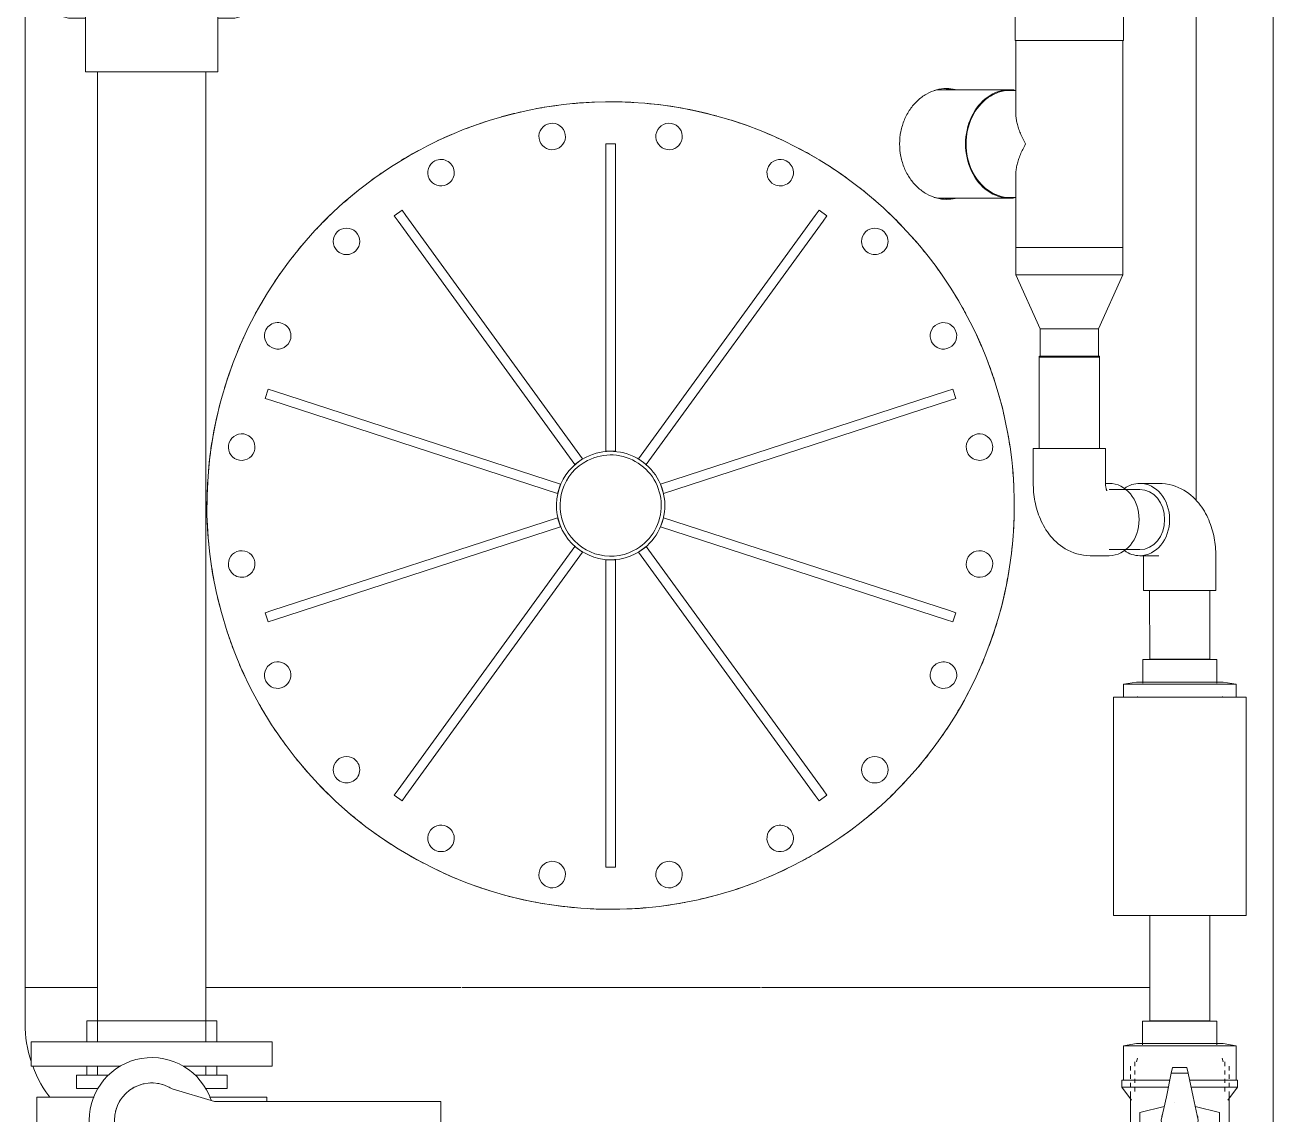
# Model space of a CAD drawing. Header units: millimetres. Extents: x -4001 to 3774, y -595 to 3523.
# Drawn here: x -2369 to -1333, y 505 to 1409 of the extents above; entities that cross this region are included whole.
import ezdxf

# ---------------------------------------------------------------- set-up
doc = ezdxf.new("R2010")
doc.units = ezdxf.units.MM
for name, color, linetype, lineweight in [('A_--------_E-', 8, 'Continuous', 9), ('M-_EQPT----_E', 7, 'Continuous', 9), ('M-_WATR----_E', 5, 'Continuous', 9)]:
    doc.layers.add(name, color=color, linetype=linetype, lineweight=lineweight)

# ---------------------------------------------------------------- blocks, each defined once
blk = doc.blocks.new('PNS-0100 MAIN FRAME - ASY PNS-0100 MAIN FRAME_iam-651195-Разрез 3')
at = {"layer": 'A_--------_E-'}
blk.add_line((-1333.2, 2755), (-1333.2, 325.1), dxfattribs=at)
blk = doc.blocks.new('PNS-0100 MAIN FRAME - Standard-550811-Разрез 3')
blk.add_blockref('PNS-0100 MAIN FRAME - ASY PNS-0100 MAIN FRAME_iam-651195-Разрез 3', (0, 0))
blk = doc.blocks.new('PNS-Filter column D1000 _Left side_ - ASY PNS-Filter column D1000_iam-V2-Разрез 3')
at = {"layer": 'A_--------_E-'}
for p, q in [((-2368.9, 610.1), (-2368.9, 2510.1)), ((-1396.9, 2510.1), (-1396.9, 1014.2)), ((-1396.9, 1014.2), (-1396.9, 2510.1)), ((-1547.2, 1396.1), (-1547.2, 1476.1)), ((-1457.2, 1476.1), (-1457.2, 1396.1)), ((-1528, 1396.1), (-1547.2, 1396.1)), ((-1546.7, 1335.6), (-1546.7, 1396.1)), ((-1457.2, 1396.1), (-1528, 1396.1)), ((-1457.8, 1396.1), (-1457.8, 1224.1)), ((-1608.9, 1355.1), (-1551.5, 1355.1)), ((-1551.5, 1354.6), (-1546.6, 1354.6)), ((-1886.9, 1310.1), (-1878.9, 1310.1)), ((-1886.9, 1310.1), (-1886.9, 1304.6)), ((-1878.9, 1304.6), (-1878.9, 1310.1)), ((-1886.9, 1055.1), (-1886.9, 1304.6)), ((-1878.9, 1304.6), (-1878.9, 1055.1)), ((-1546.7, 1224.1), (-1546.7, 1284.6)), ((-1551.5, 1265.1), (-1608.9, 1265.1)), ((-1546.6, 1265.7), (-1551.5, 1265.7)), ((-2062.5, 1250.5), (-2056, 1255.2)), ((-2052.8, 1250.7), (-2056, 1255.2)), ((-1709.8, 1255.2), (-1713.1, 1250.7)), ((-1709.8, 1255.2), (-1703.4, 1250.5)), ((-2062.5, 1250.5), (-2059.3, 1246)), ((-1912.6, 1044.2), (-2059.3, 1246)), ((-2052.8, 1250.7), (-1906.2, 1048.9)), ((-1859.7, 1048.9), (-1713.1, 1250.7)), ((-1706.6, 1246), (-1853.3, 1044.2)), ((-1706.6, 1246), (-1703.4, 1250.5)), ((-1546.7, 1201.6), (-1546.7, 1224.1)), ((-1546.7, 1224.1), (-1538.6, 1224.1)), ((-1546.7, 1224.1), (-1476.7, 1224.1)), ((-1538.6, 1224.1), (-1457.8, 1224.1)), ((-1476.7, 1224.1), (-1457.8, 1224.1)), ((-1457.8, 1224.1), (-1457.8, 1201.6)), ((-1526.4, 1156.6), (-1546.7, 1201.6)), ((-1546.7, 1201.6), (-1476.7, 1201.6)), ((-1457.8, 1201.6), (-1478.1, 1156.6)), ((-1476.7, 1201.6), (-1457.8, 1201.6)), ((-1526.4, 1134.1), (-1526.4, 1156.6)), ((-1526.4, 1156.6), (-1488.4, 1156.6)), ((-1488.4, 1156.6), (-1478.1, 1156.6)), ((-1478.1, 1156.6), (-1478.1, 1134.1)), ((-2169.5, 1099), (-2167, 1106.6)), ((-2169.5, 1099), (-2164.2, 1097.3)), ((-2161.8, 1104.9), (-2167, 1106.6)), ((-2161.8, 1104.9), (-1924.5, 1027.8)), ((-1841.4, 1027.8), (-1604.1, 1104.9)), ((-1598.9, 1106.6), (-1604.1, 1104.9)), ((-1601.6, 1097.3), (-1596.4, 1099)), ((-1598.9, 1106.6), (-1596.4, 1099)), ((-1927, 1020.2), (-2164.2, 1097.3)), ((-1601.6, 1097.3), (-1838.9, 1020.2)), ((-1906.2, 1048.9), (-1912.6, 1044.2)), ((-1878.9, 1055.1), (-1886.9, 1055.1)), ((-1853.3, 1044.2), (-1859.7, 1048.9)), ((-1924.5, 1027.8), (-1927, 1020.2)), ((-1838.9, 1020.2), (-1841.4, 1027.8)), ((-2164.2, 922.9), (-1927, 1000)), ((-1927, 1000), (-1924.5, 992.4)), ((-1841.4, 992.4), (-1838.9, 1000)), ((-1838.9, 1000), (-1601.6, 922.9)), ((-1924.5, 992.4), (-2161.8, 915.3)), ((-1604.1, 915.3), (-1841.4, 992.4)), ((-2059.3, 774.2), (-1912.6, 976.1)), ((-1912.6, 976.1), (-1906.2, 971.4)), ((-1859.7, 971.4), (-1853.3, 976.1)), ((-1853.3, 976.1), (-1706.6, 774.2)), ((-1906.2, 971.4), (-2052.8, 769.5)), ((-1886.9, 715.7), (-1886.9, 965.1)), ((-1886.9, 965.1), (-1878.9, 965.1)), ((-1878.9, 965.1), (-1878.9, 715.7)), ((-1713.1, 769.5), (-1859.7, 971.4)), ((-2164.2, 922.9), (-2169.5, 921.2)), ((-1596.4, 921.2), (-1601.6, 922.9)), ((-2167, 913.6), (-2169.5, 921.2)), ((-2167, 913.6), (-2161.8, 915.3)), ((-1604.1, 915.3), (-1598.9, 913.6)), ((-1596.4, 921.2), (-1598.9, 913.6)), ((-2059.3, 774.2), (-2062.5, 769.8)), ((-2056, 765.1), (-2062.5, 769.8)), ((-2056, 765.1), (-2052.8, 769.5)), ((-1713.1, 769.5), (-1709.8, 765.1)), ((-1703.4, 769.8), (-1709.8, 765.1)), ((-1703.4, 769.8), (-1706.6, 774.2)), ((-1886.9, 715.7), (-1886.9, 710.1)), ((-1878.9, 710.1), (-1878.9, 715.7)), ((-1878.9, 710.1), (-1886.9, 710.1)), ((-2368.9, 580.1), (-2368.9, 610.1)), ((-2367.4, 610.1), (-2368.9, 610.1)), ((-2367.3, 610.1), (-2366.4, 610.1)), ((-2362.8, 610.1), (-2366.4, 610.1)), ((-2362.6, 610.1), (-2360.1, 610.1)), ((-2355, 610.1), (-2360.1, 610.1)), ((-2355, 610.1), (-2350.9, 610.1)), ((-2344.3, 610.1), (-2350.9, 610.1)), ((-2344.3, 610.1), (-2338.8, 610.1)), ((-2330.8, 610.1), (-2338.8, 610.1)), ((-2330.8, 610.1), (-2323.7, 610.1)), ((-2314.3, 610.1), (-2323.7, 610.1)), ((-2314.3, 610.1), (-2308.9, 610.1)), ((-2218.7, 610.1), (-2209.3, 610.1)), ((-2193.9, 610.1), (-2209.3, 610.1)), ((-2194, 610.1), (-2179.6, 610.1)), ((-2163.3, 610.1), (-2179.6, 610.1)), ((-2163.3, 610.1), (-2148, 610.1)), ((-2130.8, 610.1), (-2148, 610.1)), ((-2130.8, 610.1), (-2114.8, 610.1)), ((-2096.8, 610.1), (-2114.8, 610.1)), ((-2096.8, 610.1), (-2080.1, 610.1)), ((-2061.5, 610.1), (-2080.1, 610.1)), ((-2061.5, 610.1), (-2045, 610.1)), ((-2025, 610.1), (-2045, 610.1)), ((-2025, 610.1), (-2007.1, 610.1)), ((-1987.6, 610.1), (-2006.5, 610.1)), ((-1987.6, 610.1), (-1969.4, 610.1)), ((-1949.5, 610.1), (-1970.3, 610.1)), ((-1949.5, 610.1), (-1931.1, 610.1)), ((-1911.1, 610.1), (-1931.6, 610.1)), ((-1911.1, 610.1), (-1892.5, 610.1)), ((-1882.1, 610.1), (-1892.5, 610.1)), ((-1872.4, 610.1), (-1882.1, 610.1)), ((-1872.4, 610.1), (-1853.8, 610.1)), ((-1833.8, 610.1), (-1853.8, 610.1)), ((-1833.8, 610.1), (-1815.3, 610.1)), ((-1795.1, 610.1), (-1815.3, 610.1)), ((-1795.5, 610.1), (-1777.3, 610.1)), ((-1758.5, 610.1), (-1777.3, 610.1)), ((-1757.8, 610.1), (-1739.9, 610.1)), ((-1719.6, 610.1), (-1739.9, 610.1)), ((-1720.8, 610.1), (-1703.4, 610.1)), ((-1684.9, 610.1), (-1703.4, 610.1)), ((-1684.9, 610.1), (-1668.1, 610.1)), ((-1649.4, 610.1), (-1668.1, 610.1)), ((-1650.2, 610.1), (-1634.1, 610.1)), ((-1617, 610.1), (-1634.1, 610.1)), ((-1617, 610.1), (-1601.7, 610.1)), ((-1585.5, 610.1), (-1601.7, 610.1)), ((-1585.5, 610.1), (-1571.1, 610.1)), ((-1555.8, 610.1), (-1571.1, 610.1)), ((-1555.9, 610.1), (-1542.5, 610.1)), ((-1528.3, 610.1), (-1542.5, 610.1)), ((-1528.3, 610.1), (-1516, 610.1)), ((-1502.9, 610.1), (-1516, 610.1)), ((-1502.9, 610.1), (-1491.8, 610.1)), ((-1480, 610.1), (-1491.8, 610.1)), ((-1480, 610.1), (-1470.1, 610.1)), ((-1459.6, 610.1), (-1470.1, 610.1)), ((-1459.6, 610.1), (-1451.1, 610.1)), ((-1441.9, 610.1), (-1451.1, 610.1)), ((-1441.9, 610.1), (-1435.5, 610.1))]:
    blk.add_line(p, q, dxfattribs=at)
at = {"layer": 'A_--------_E-', "flags": 128}
for points in [[(-2368.9, 580.1), (-2368.9, 576.1), (-2368.6, 572.1), (-2368.2, 568.2), (-2367.7, 564.2), (-2366.9, 560.3), (-2366.1, 556.4), (-2365, 552.5), (-2363.9, 548.7), (-2363.7, 548.2)], [(-2362.5, 544.9), (-2361, 541.2), (-2359.4, 537.5), (-2357.6, 533.9), (-2355.7, 530.4), (-2353.7, 527), (-2351.5, 523.7), (-2349.1, 520.4), (-2348.3, 519.3)]]:
    blk.add_lwpolyline(points, dxfattribs=at)
at = {"layer": 'A_--------_E-'}
for centre, radius, start, end in [((-1882.9, 1010.1), 335, 297, 117), ((-1882.9, 1010.1), 335, 102.8327, 105.7343), ((-1882.9, 1010.1), 335, 97.5951, 100.5797), ((-1882.9, 1010.1), 335, 92.2786, 95.4262), ((-1882.9, 1010.1), 335, 90, 90.2734), ((-1882.9, 1010.1), 335, 86.7012, 90), ((-1882.9, 1010.1), 335, 74.8179, 85.1213), ((-1882.9, 1010.1), 335, 108.0362, 110.89), ((-1931.4, 1316.3), 11, 99, 279), ((-1931.4, 1316.3), 11, 279, 99), ((-1834.4, 1316.3), 11, 81, 261), ((-1834.4, 1316.3), 11, 261, 81), ((-1882.9, 1010.1), 335, 69.6655, 73.0071), ((-1882.9, 1010.1), 335, 113.2217, 116.0474), ((-1882.9, 1010.1), 335, 64.5125, 67.5798), ((-1882.9, 1010.1), 335, 117, 297), ((-1882.9, 1010.1), 335, 59.3586, 62.304), ((-1882.9, 1010.1), 335, 118.3967, 121.2068), ((-2023.7, 1286.3), 11, 117, 297), ((-2023.7, 1286.3), 11, 297, 117), ((-1742.2, 1286.3), 11, 63, 243), ((-1742.2, 1286.3), 11, 243, 63), ((-1882.9, 1010.1), 335, 123.5649, 126.3691), ((-1882.9, 1010.1), 335, 54.2036, 57.083), ((-1882.9, 1010.1), 335, 128.7286, 131.5354), ((-1882.9, 1010.1), 335, 49.0472, 51.888), ((-1882.9, 1010.1), 335, 43.8891, 46.7073), ((-1882.9, 1010.1), 335, 133.8891, 136.7073), ((-2102.1, 1229.3), 11, 135, 315), ((-2102.1, 1229.3), 11, 315, 135), ((-1663.7, 1229.3), 11, 45, 225), ((-1663.7, 1229.3), 11, 225, 45), ((-1882.9, 1010.1), 335, 139.0472, 141.888), ((-1882.9, 1010.1), 335, 38.7286, 41.5354), ((-1882.9, 1010.1), 335, 144.2036, 147.083), ((-1882.9, 1010.1), 335, 33.5649, 36.3691), ((-1882.9, 1010.1), 335, 149.3586, 152.304), ((-1882.9, 1010.1), 335, 28.3967, 31.2068), ((-2159.2, 1150.9), 11, 333, 153), ((-1606.7, 1150.9), 11, 27, 207), ((-1882.9, 1010.1), 335, 154.5125, 157.5798), ((-2159.2, 1150.9), 11, 153, 333), ((-1606.7, 1150.9), 11, 207, 27), ((-1882.9, 1010.1), 335, 23.2217, 26.0474), ((-1882.9, 1010.1), 335, 18.0362, 20.89), ((-1882.9, 1010.1), 335, 159.6655, 163.0071), ((-1882.9, 1010.1), 335, 12.8327, 15.7343), ((-1882.9, 1010.1), 335, 164.8179, 175.1213), ((-2189.1, 1058.6), 11, 351, 171), ((-1576.8, 1058.6), 11, 9, 189), ((-1882.9, 1010.1), 335, 7.5951, 10.5797), ((-2189.1, 1058.6), 11, 171, 351), ((-1576.8, 1058.6), 11, 189, 9), ((-1882.9, 1010.1), 45, 117, 297), ((-1882.9, 1010.1), 42, 117, 297), ((-1882.9, 1010.1), 45, 297, 117), ((-1882.9, 1010.1), 42, 297, 117), ((-1882.9, 1010.1), 335, 2.2786, 5.4262), ((-1882.9, 1010.1), 335, 176.7012, 180), ((-1882.9, 1010.1), 335, 180, 180.2734), ((-1882.9, 1010.1), 335, 356.7012, 0), ((-1882.9, 1010.1), 335, 360, 0.2734), ((-1882.9, 1010.1), 335, 182.2786, 185.4262), ((-1882.9, 1010.1), 335, 344.8179, 355.1213), ((-1882.9, 1010.1), 335, 187.5951, 190.5797), ((-2189.1, 961.6), 11, 9, 189), ((-2189.1, 961.6), 11, 189, 9), ((-1576.8, 961.6), 11, 171, 351), ((-1576.8, 961.6), 11, 351, 171), ((-1882.9, 1010.1), 335, 192.8327, 195.7343), ((-1882.9, 1010.1), 335, 339.6655, 343.0071), ((-1882.9, 1010.1), 335, 198.0362, 200.89), ((-1882.9, 1010.1), 335, 334.5125, 337.5798), ((-1882.9, 1010.1), 335, 203.2217, 206.0474), ((-2159.2, 869.4), 11, 27, 207), ((-2159.2, 869.4), 11, 207, 27), ((-1606.7, 869.4), 11, 153, 333), ((-1606.7, 869.4), 11, 333, 153), ((-1882.9, 1010.1), 335, 208.3967, 211.2068), ((-1882.9, 1010.1), 335, 329.3586, 332.304), ((-1882.9, 1010.1), 335, 213.5649, 216.3691), ((-1882.9, 1010.1), 335, 324.2036, 327.083), ((-1882.9, 1010.1), 335, 218.7286, 221.5354), ((-2102.1, 790.9), 11, 45, 225), ((-2102.1, 790.9), 11, 225, 45), ((-1663.7, 790.9), 11, 135, 315), ((-1663.7, 790.9), 11, 315, 135), ((-1882.9, 1010.1), 335, 319.0472, 321.888), ((-1882.9, 1010.1), 335, 223.8891, 226.7073), ((-1882.9, 1010.1), 335, 313.8891, 316.7073), ((-1882.9, 1010.1), 335, 229.0472, 231.888), ((-1882.9, 1010.1), 335, 308.7286, 311.5354), ((-1882.9, 1010.1), 335, 234.2036, 237.083), ((-2023.7, 733.9), 11, 63, 243), ((-2023.7, 733.9), 11, 243, 63), ((-1742.2, 733.9), 11, 117, 297), ((-1742.2, 733.9), 11, 297, 117), ((-1882.9, 1010.1), 335, 303.5649, 306.3691), ((-1882.9, 1010.1), 335, 239.3586, 242.304), ((-1931.4, 703.9), 11, 81, 261), ((-1931.4, 703.9), 11, 261, 81), ((-1834.4, 703.9), 11, 99, 279), ((-1834.4, 703.9), 11, 279, 99), ((-1882.9, 1010.1), 335, 298.3967, 301.2068), ((-1882.9, 1010.1), 335, 244.5125, 247.5798), ((-1882.9, 1010.1), 335, 293.2217, 296.0474), ((-1882.9, 1010.1), 335, 249.6655, 253.0071), ((-1882.9, 1010.1), 335, 288.0362, 290.89), ((-1882.9, 1010.1), 335, 254.8179, 265.1213), ((-1882.9, 1010.1), 335, 282.8327, 285.7343), ((-1882.9, 1010.1), 335, 266.7012, 270), ((-1882.9, 1010.1), 335, 270, 270.2734), ((-1882.9, 1010.1), 335, 272.2786, 275.4262), ((-1882.9, 1010.1), 335, 277.5951, 280.5797)]:
    blk.add_arc(centre, radius, start, end, dxfattribs=at)
for centre, major_axis, start_param, end_param in [((-1608.9, 1310.1), (0, 45), 0, 0.149125), ((-1551.5, 1310.1), (0, 45), 0, 3.141593), ((-1551.5, 1310.1), (0, 44.4), 0, 3.141593), ((-1551.5, 1310.1), (0, 45), 6.189279, 6.283185), ((-1608.9, 1310.1), (0, 45), 2.992468, 3.141593), ((-1551.5, 1310.1), (0, 45), 3.141593, 3.235499)]:
    blk.add_ellipse(centre, major_axis=major_axis, ratio=0.819152, start_param=start_param, end_param=end_param, dxfattribs=at)
for points in [[(-1612.5, 1355), (-1615.3, 1354.2), (-1620.9, 1351.9), (-1628.5, 1346.3), (-1634.7, 1339), (-1639.4, 1330.3), (-1642.4, 1320.5), (-1643.1, 1313.6), (-1643.1, 1310.1)], [(-1604.2, 1356.1), (-1607, 1356.1), (-1609.7, 1355.8), (-1612.5, 1355)], [(-1605.9, 1356.1), (-1604, 1356), (-1602.2, 1355.7), (-1600.3, 1355.2)], [(-1596.9, 1355.2), (-1599.3, 1355.8), (-1601.7, 1356.1), (-1604.2, 1356.1)], [(-1643.1, 1310.1), (-1643.1, 1306.7), (-1642.4, 1299.7), (-1639.4, 1289.9), (-1634.7, 1281.2), (-1628.5, 1274), (-1620.9, 1268.3), (-1615.3, 1266), (-1612.5, 1265.3)], [(-1600.3, 1265), (-1602.2, 1264.6), (-1604, 1264.3), (-1605.9, 1264.2)]]:
    blk.add_open_spline(points, degree=3, dxfattribs=at)
for points, knots in [([(-1538.6, 1310.1), (-1540.3, 1313.2), (-1542.4, 1317.6), (-1544.5, 1323.2), (-1545.7, 1327.1), (-1546.4, 1331.1), (-1546.6, 1333.9), (-1546.7, 1335.3), (-1546.7, 1335.6)], [0, 0, 0, 0, 0.125, 0.1875, 0.25, 0.3125, 0.375, 0.3888889, 0.3888889, 0.3888889, 0.3888889]), ([(-1546.7, 1284.6), (-1546.7, 1284.9), (-1546.6, 1286.4), (-1546.4, 1289.2), (-1545.7, 1293.1), (-1544.5, 1297.1), (-1542.4, 1302.7), (-1540.3, 1307.1), (-1538.6, 1310.1)], [0.6111111, 0.6111111, 0.6111111, 0.6111111, 0.625, 0.6875, 0.75, 0.8125, 0.875, 1, 1, 1, 1]), ([(-1612.5, 1265.3), (-1609.7, 1264.5), (-1604.5, 1263.8), (-1599.3, 1264.4), (-1596.9, 1265)], [-0.5714286, -0.5714286, -0.5714286, -0.5714286, -0.5, -0.4366362, -0.4366362, -0.4366362, -0.4366362])]:
    blk.add_open_spline(points, degree=3, knots=knots, dxfattribs=at)
blk = doc.blocks.new('PNS-Filter column D1000 _Left side_ - Standard-V3-Разрез 3')
at = {"layer": 'M-_EQPT----_E'}
for p, q in [((-1527.2, 1134.1), (-1527.2, 1133.1)), ((-1487.9, 1134.1), (-1527.1, 1134.1)), ((-1527.1, 1133.1), (-1526.8, 1133.1)), ((-1526, 1133.1), (-1524.9, 1133.1)), ((-1523.3, 1133.1), (-1521.4, 1133.1)), ((-1519.1, 1133.1), (-1516.5, 1133.1)), ((-1513.8, 1133.1), (-1510.7, 1133.1)), ((-1507.6, 1133.1), (-1504.4, 1133.1)), ((-1501.1, 1133.1), (-1498.1, 1133.1)), ((-1494.7, 1133.1), (-1491.6, 1133.1)), ((-1488.8, 1133.1), (-1487.9, 1133.1)), ((-1477.2, 1134.1), (-1487.9, 1134.1)), ((-1487.9, 1133.1), (-1486.1, 1133.1)), ((-1483.8, 1133.1), (-1481.7, 1133.1)), ((-1480, 1133.1), (-1478.7, 1133.1)), ((-1477.9, 1133.1), (-1477.2, 1133.1)), ((-1477.2, 1133.1), (-1477.2, 1134.1))]:
    blk.add_line(p, q, dxfattribs=at)
blk.add_blockref('PNS-Filter column D1000 _Left side_ - ASY PNS-Filter column D1000_iam-V2-Разрез 3', (0, 0))
blk = doc.blocks.new('COMER_industrial series - BVI10-EL090-345467-Разрез 3')
at = {"layer": 'M-_WATR----_E', "color": 33, "lineweight": 20}
for p, q in [((-3367.8, 1625), (-3367.8, 1585.6)), ((-3367.8, 1625), (-3262.2, 1625)), ((-3262.2, 1585.6), (-3262.2, 1625)), ((-3384, 1585.6), (-3398.5, 1581.7)), ((-3246, 1585.6), (-3384, 1585.6)), ((-3231.5, 1581.7), (-3246, 1585.6)), ((-3398.5, 1581.7), (-3398.5, 1539.5)), ((-3231.5, 1581.7), (-3398.5, 1581.7)), ((-3231.5, 1539.5), (-3231.5, 1581.7)), ((-3390.2, 1559.8), (-3390.2, 1554.2)), ((-3239.7, 1554.2), (-3239.7, 1559.8)), ((-3390.2, 1548.5), (-3390.2, 1542.8)), ((-3369.9, 1551), (-3369.9, 1370)), ((-3260, 1551), (-3369.9, 1551)), ((-3260, 1370), (-3260, 1551)), ((-3239.7, 1542.8), (-3239.7, 1548.5)), ((-3400, 1539.5), (-3400, 1531.5)), ((-3370, 1539.5), (-3400, 1539.5)), ((-3390.2, 1537.1), (-3390.2, 1531.5)), ((-3230, 1539.5), (-3259.9, 1539.5)), ((-3239.7, 1531.5), (-3239.7, 1537.1)), ((-3230, 1531.5), (-3230, 1539.5)), ((-3400, 1531.5), (-3388.5, 1529.5)), ((-3370, 1531.5), (-3400, 1531.5)), ((-3390.2, 1525.8), (-3390.2, 1474.2)), ((-3390.2, 1525.8), (-3370.1, 1525.8)), ((-3388.5, 1529.5), (-3370.2, 1529.5)), ((-3385.1, 1530.9), (-3385.1, 1525.8)), ((-3230, 1531.5), (-3259.9, 1531.5)), ((-3259.8, 1525.8), (-3239.7, 1525.8)), ((-3259.7, 1529.5), (-3241.5, 1529.5)), ((-3244.8, 1525.8), (-3244.8, 1530.9)), ((-3241.5, 1529.5), (-3230, 1531.5)), ((-3239.7, 1474.2), (-3239.7, 1525.8)), ((-3370.1, 1474.2), (-3390.2, 1474.2)), ((-3385.1, 1474.2), (-3385.1, 1469.1)), ((-3239.7, 1474.2), (-3259.8, 1474.2)), ((-3244.8, 1469.1), (-3244.8, 1474.2)), ((-3388.5, 1470.5), (-3400, 1468.5)), ((-3400, 1468.5), (-3400, 1460.5)), ((-3400, 1468.5), (-3370, 1468.5)), ((-3400, 1460.5), (-3370, 1460.5)), ((-3398.5, 1460.5), (-3398.5, 1418.3)), ((-3390.2, 1468.5), (-3390.2, 1462.9)), ((-3370.2, 1470.5), (-3388.5, 1470.5)), ((-3259.9, 1468.5), (-3230, 1468.5)), ((-3259.9, 1460.5), (-3230, 1460.5)), ((-3241.5, 1470.5), (-3259.7, 1470.5)), ((-3230, 1468.5), (-3241.5, 1470.5)), ((-3239.7, 1462.9), (-3239.7, 1468.5)), ((-3231.5, 1418.3), (-3231.5, 1460.5)), ((-3230, 1460.5), (-3230, 1468.5)), ((-3390.2, 1457.2), (-3390.2, 1451.5)), ((-3239.7, 1451.5), (-3239.7, 1457.2)), ((-3390.2, 1445.8), (-3390.2, 1440.2)), ((-3239.7, 1440.2), (-3239.7, 1445.8)), ((-3398.5, 1418.3), (-3384, 1414.4)), ((-3398.5, 1418.3), (-3370, 1418.3)), ((-3384, 1414.4), (-3370.1, 1414.4)), ((-3259.9, 1418.3), (-3231.5, 1418.3)), ((-3259.7, 1414.4), (-3246, 1414.4)), ((-3246, 1414.4), (-3231.5, 1418.3)), ((-3369.9, 1370), (-3260, 1370))]:
    blk.add_line(p, q, dxfattribs=at)
blk = doc.blocks.new('COMER_BUT сермя _Butterfly valves_ red - BUT10090-V32-Разрез 3')
at = {"layer": 'M-_WATR----_E', "color": 33, "lineweight": 20}
for p, q in [((-2359.2, 519.3), (-2359.2, 480.7)), ((-2211.7, 515.7), (-2246.9, 526.1)), ((-2168.2, 515.7), (-2168.2, 519.3)), ((-2023.7, 515.7), (-2211.7, 515.7)), ((-2023.7, 484.3), (-2023.7, 515.7)), ((-2246.9, 473.9), (-2211.7, 484.3)), ((-2211.7, 484.3), (-2023.7, 484.3)), ((-2168.2, 480.7), (-2168.2, 484.3))]:
    blk.add_line(p, q, dxfattribs=at)
for radius, start, end in [(52, 18.7625, 180), (31, 57.209, 180), (31, 101.8704, 108.0945), (31, 90, 93.6317), (31, 87.0806, 90), (31, 73.8007, 81.0623), (31, 60.5118, 67.7695), (31, 130.8717, 136.906), (31, 116.3193, 122.5134), (31, 160.8908, 165.6451), (31, 145.6075, 151.2815), (52, 180, 341.2366), (31, 180, 302.791), (31, 192.2817, 192.8571), (31, 205.1481, 210.167), (31, 217.7273, 223.0948), (31, 230.3079, 235.8629), (31, 242.8892, 248.5572), (31, 255.4705, 261.21), (31, 268.0515, 270), (31, 270, 273.0843), (31, 282.2857, 287.3039), (31, 296.8164, 301.2261)]:
    blk.add_arc((-2263.7, 500), radius, start, end, dxfattribs=at)
for centre, start_param, end_param in [((-2263.7, 519.3), 3.141593, 4.188042), ((-2263.7, 519.3), 5.236736, 6.283185), ((-2263.7, 480.7), 3.141593, 4.188039), ((-2263.7, 480.7), 5.236739, 6.283185)]:
    blk.add_ellipse(centre, major_axis=(95.5, 0), ratio=0.000009, start_param=start_param, end_param=end_param, dxfattribs=at)
blk = doc.blocks.new('COMER_ST10_U-PVC бурт под фланец с гладкой поверхностью red - DN20 - DN225-V33-Разрез 3')
at = {"layer": 'M-_WATR----_E', "lineweight": 20}
for p, q in [((-2317.7, 582.5), (-2317.7, 565)), ((-2209.7, 565), (-2209.7, 582.5)), ((-2317.7, 545), (-2317.7, 537.5)), ((-2209.7, 537.5), (-2209.7, 545)), ((-2326.2, 537.5), (-2326.2, 526.5)), ((-2201.2, 526.5), (-2201.2, 537.5))]:
    blk.add_line(p, q, dxfattribs=at)
for centre, major_axis, start_param, end_param in [((-2263.7, 582.5), (54, 0), 3.141593, 6.283185), ((-2263.7, 537.5), (62.5, 0), 3.141593, 4.096423), ((-2263.7, 537.5), (62.5, 0), 5.328355, 6.283185), ((-2263.7, 526.5), (62.5, 0), 3.141593, 3.914997), ((-2263.7, 526.5), (62.5, 0), 5.509781, 6.283185)]:
    blk.add_ellipse(centre, major_axis=major_axis, ratio=0.000009, start_param=start_param, end_param=end_param, dxfattribs=at)
blk = doc.blocks.new('COMER_BR00_U-PVC свободный фланец red - DN15 - DN200-V35-Разрез 3')
at = {"layer": 'M-_WATR----_E', "lineweight": 20}
for p, q in [((-2363.7, 565), (-2363.7, 545)), ((-2163.7, 545), (-2163.7, 565))]:
    blk.add_line(p, q, dxfattribs=at)
for centre, start_param, end_param in [((-2263.7, 565), 3.141593, 6.283185), ((-2263.7, 545), 3.141593, 4.449308), ((-2263.7, 545), 4.97547, 6.283185)]:
    blk.add_ellipse(centre, major_axis=(100, 0), ratio=0.000009, start_param=start_param, end_param=end_param, dxfattribs=at)
blk = doc.blocks.new('COMER_EL50_U-PVC отвод 90 - DN16-DN315 _Grey_-V43-Разрез 3')
at = {"layer": 'M-_WATR----_E', "color": 40, "lineweight": 20}
for p, q in [((-1427.9, 1028.5), (-1443.8, 1028.5)), ((-1443.8, 968.5), (-1427.9, 968.5)), ((-1440.6, 967.7), (-1440.6, 939.5)), ((-1380.6, 939.5), (-1380.6, 967.7))]:
    blk.add_line(p, q, dxfattribs=at)
at = {"layer": 'M-_WATR----_E', "color": 40, "lineweight": 20, "flags": 128}
for points in [[(-1427.9, 1028.5), (-1425.1, 1028.4), (-1422.3, 1028.1), (-1419.5, 1027.6), (-1416.9, 1026.9), (-1414.3, 1026.1), (-1411.8, 1025.1), (-1409.4, 1024), (-1407.2, 1022.8), (-1405.1, 1021.5), (-1403.1, 1020.1), (-1401.3, 1018.6), (-1399.5, 1017), (-1397.9, 1015.5), (-1396.4, 1013.8), (-1394.9, 1012.2), (-1393.6, 1010.5), (-1392.4, 1008.8), (-1391.2, 1007.1), (-1390.1, 1005.3), (-1389.1, 1003.5), (-1388.2, 1001.8), (-1387.3, 1000), (-1386.5, 998.2), (-1385.8, 996.4), (-1385.1, 994.5), (-1384.5, 992.7), (-1383.9, 990.9), (-1383.3, 989), (-1382.9, 987.1), (-1382.4, 985.3), (-1382, 983.4), (-1381.7, 981.5), (-1381.4, 979.6), (-1381.2, 977.7), (-1380.9, 975.8), (-1380.8, 973.9), (-1380.7, 972), (-1380.6, 970.1), (-1380.6, 968.2), (-1380.6, 967.7)], [(-1440.6, 968.4), (-1440.6, 967.8), (-1440.6, 967.7)]]:
    blk.add_lwpolyline(points, dxfattribs=at)
at = {"layer": 'M-_WATR----_E', "color": 40, "lineweight": 20}
for centre, major_axis, ratio, start_param, end_param in [((-1443.8, 998.5), (0, 30), 0.826606, 0.000021, 0.536242), ((-1443.8, 998.5), (0, 30), 0.826606, 3.141614, 6.283206), ((-1443.8, 998.5), (0, 30), 0.826606, 2.605353, 3.141614), ((-1410.6, 939.5), (30, 0), 0.000012, 2.168543, 3.21574), ((-1410.6, 939.5), (30, 0), 0.000012, 0, 2.168543)]:
    blk.add_ellipse(centre, major_axis=major_axis, ratio=ratio, start_param=start_param, end_param=end_param, dxfattribs=at)
blk = doc.blocks.new('COMER_industrial series - BVI10050-V41-Разрез 3')
at = {"layer": 'M-_WATR----_E', "color": 40, "lineweight": 20}
for p, q in [((-2492, 582.4), (-2492, 562.7)), ((-2430.4, 562.7), (-2430.4, 582.4)), ((-2497.2, 563.6), (-2507.8, 561.8)), ((-2507.8, 561.8), (-2507.8, 533.3)), ((-2414.5, 561.8), (-2425.2, 563.6)), ((-2414.5, 533.3), (-2414.5, 561.8)), ((-2496.4, 551.7), (-2497.2, 548.4)), ((-2425.2, 548.4), (-2425.9, 551.7)), ((-2502.2, 544.9), (-2502.2, 541.4)), ((-2498.4, 548.4), (-2498.4, 544.9)), ((-2498.4, 541.4), (-2498.4, 537.9)), ((-2468.2, 539), (-2467.2, 543.8)), ((-2468.2, 539), (-2454.2, 539)), ((-2455.2, 543.8), (-2467.2, 543.8)), ((-2455.2, 543.8), (-2454.2, 539)), ((-2423.9, 544.9), (-2423.9, 548.4)), ((-2423.9, 537.9), (-2423.9, 541.4)), ((-2420.2, 541.4), (-2420.2, 544.9)), ((-2509.2, 533.3), (-2509.2, 527.5)), ((-2502.2, 537.9), (-2502.2, 534.5)), ((-2502.2, 531), (-2502.2, 527.5)), ((-2498.4, 534.5), (-2498.4, 531)), ((-2423.9, 531), (-2423.9, 534.5)), ((-2420.2, 534.5), (-2420.2, 537.9)), ((-2420.2, 527.5), (-2420.2, 531)), ((-2413.2, 527.5), (-2413.2, 533.3)), ((-2509.2, 527.5), (-2501.2, 516.8)), ((-2502.2, 524), (-2502.2, 476)), ((-2498.4, 527.5), (-2498.4, 524)), ((-2423.9, 524), (-2423.9, 527.5)), ((-2421.2, 516.8), (-2413.2, 527.5)), ((-2420.2, 476), (-2420.2, 524)), ((-2474.1, 511.5), (-2494.2, 506.6)), ((-2465.5, 514.4), (-2465.5, 514.4)), ((-2428.2, 506.6), (-2448.3, 511.5)), ((-2494.2, 506.6), (-2494.2, 493.4)), ((-2428.2, 493.4), (-2428.2, 506.6)), ((-2494.2, 493.4), (-2475, 488.8)), ((-2447.3, 488.8), (-2428.2, 493.4)), ((-2501.2, 483.2), (-2509.2, 472.5)), ((-2456.9, 485.6), (-2456.9, 485.6)), ((-2413.2, 472.5), (-2421.2, 483.2)), ((-2509.2, 472.5), (-2509.2, 466.7)), ((-2507.8, 466.7), (-2507.8, 438.2)), ((-2502.2, 472.5), (-2502.2, 469)), ((-2498.4, 476), (-2498.4, 472.5)), ((-2498.4, 469), (-2498.4, 465.5)), ((-2423.9, 472.5), (-2423.9, 476)), ((-2423.9, 465.5), (-2423.9, 469)), ((-2420.2, 469), (-2420.2, 472.5)), ((-2414.5, 438.2), (-2414.5, 466.7)), ((-2413.2, 466.7), (-2413.2, 472.5)), ((-2502.2, 465.5), (-2502.2, 462.1)), ((-2502.2, 458.6), (-2502.2, 455.1)), ((-2498.4, 462.1), (-2498.4, 458.6)), ((-2423.9, 458.6), (-2423.9, 462.1)), ((-2420.2, 462.1), (-2420.2, 465.5)), ((-2420.2, 455.1), (-2420.2, 458.6)), ((-2498.4, 455.1), (-2498.4, 451.6)), ((-2497.2, 451.6), (-2496.4, 448.3)), ((-2425.9, 448.3), (-2425.2, 451.6)), ((-2423.9, 451.6), (-2423.9, 455.1)), ((-2507.8, 438.2), (-2497.2, 436.4)), ((-2492, 437.3), (-2492, 417.6)), ((-2430.4, 417.6), (-2430.4, 437.3)), ((-2425.2, 436.4), (-2414.5, 438.2)), ((-2467.2, 430), (-2467.2, 430.2)), ((-2455.1, 430.2), (-2467.2, 430.2)), ((-2467.2, 430), (-2455.2, 430)), ((-2455.1, 430.2), (-2455.2, 430))]:
    blk.add_line(p, q, dxfattribs=at)
at = {"layer": 'M-_WATR----_E', "color": 40, "lineweight": 20, "flags": 128}
for points in [[(-2476.5, 500), (-2472.3, 519.6), (-2468.2, 539)], [(-2454.2, 539), (-2450, 519.6), (-2445.8, 500)], [(-2467.2, 430.2), (-2471.9, 465.2), (-2476.5, 500)], [(-2445.8, 500), (-2450.5, 465.2), (-2455.1, 430.2)]]:
    blk.add_lwpolyline(points, dxfattribs=at)
at = {"layer": 'M-_WATR----_E', "color": 40, "lineweight": 20}
for centre, major_axis, ratio, start_param, end_param in [((-2461.2, 582.4), (30.8, 0), 0.000018, 3.141593, 6.283124), ((-2461.2, 561.8), (46.6, 0), 0.000018, 3.141593, 6.283124), ((-2461.2, 563.6), (36, 0), 0.000018, 3.141593, 6.283124), ((-2461.2, 533.3), (48, 0), 0.000018, 3.141593, 4.539055), ((-2461.2, 533.3), (48, 0), 0.000018, 4.885466, 6.283124), ((-2461.2, 527.5), (48, 0), 0.000018, 3.141606, 4.513044), ((-2461.2, 527.5), (48, 0), 0.000018, 4.91148, 6.283124), ((-2461.2, 500), (-4.4, 14.5), 1, 0.974878, 1.115502), ((-2461.2, 500), (-4.4, 14.5), 1, 4.5834, 4.726351), ((-2461.2, 500), (-4.4, 14.5), 1, 4.551471, 4.666396), ((-2461.2, 472.5), (48, 0), 0.000018, 3.141593, 4.465799), ((-2461.2, 466.7), (48, 0), 0.000018, 3.141593, 4.482936), ((-2461.2, 466.7), (48, 0), 0.000018, 4.941603, 6.283124), ((-2461.2, 472.5), (48, 0), 0.000018, 4.958737, 6.283124), ((-2461.2, 438.2), (46.6, 0), 0.000018, 3.141701, 4.558992), ((-2461.2, 436.4), (36, 0), 0.000018, 3.141701, 4.51976), ((-2461.2, 436.4), (36, 0), 0.000018, 4.904711, 6.283077), ((-2461.2, 438.2), (46.6, 0), 0.000018, 4.86555, 6.283077), ((-2461.2, 417.6), (30.8, 0), 0.000018, 3.141593, 6.283124)]:
    blk.add_ellipse(centre, major_axis=major_axis, ratio=ratio, start_param=start_param, end_param=end_param, dxfattribs=at)
blk = doc.blocks.new('COMER_industrial series - BVI10-EL050-V42-Разрез 3')
at = {"layer": 'M-_WATR----_E', "color": 40, "lineweight": 20}
for p, q in [((-2492.5, 882.4), (-2492.5, 862.7)), ((-2430.9, 862.7), (-2430.9, 882.4)), ((-2497.7, 863.6), (-2508.4, 861.8)), ((-2508.4, 861.8), (-2508.4, 851)), ((-2415.1, 861.8), (-2425.7, 863.6)), ((-2415.1, 851), (-2415.1, 861.8)), ((-2516.7, 851), (-2516.7, 670)), ((-2406.8, 851), (-2516.7, 851)), ((-2497, 851.7), (-2497.2, 851)), ((-2426.3, 851), (-2426.4, 851.7)), ((-2406.8, 670), (-2406.8, 851)), ((-2406.7, 851), (-2406.8, 851)), ((-2516.7, 670), (-2406.8, 670)), ((-2406.7, 670), (-2406.8, 670))]:
    blk.add_line(p, q, dxfattribs=at)
for centre, major_axis, end_param in [((-2461.7, 882.4), (30.8, 0), 3.141592), ((-2461.7, 861.8), (46.6, 0), 3.141583), ((-2461.7, 863.6), (36, 0), 3.141583)]:
    blk.add_ellipse(centre, major_axis=major_axis, ratio=0.000002, start_param=0.000174, end_param=end_param, dxfattribs=at)
blk = doc.blocks.new('COMER_EL50_U-PVC отвод 90 - DN16-DN315 _Grey_-V45-Разрез 3')
at = {"layer": 'M-_WATR----_E', "color": 40, "lineweight": 20}
for p, q in [((-1532.3, 1057.5), (-1532.3, 1029.3)), ((-1519.1, 1057.5), (-1532.3, 1057.5)), ((-1472.3, 1057.5), (-1519.1, 1057.5)), ((-1472.3, 1029.3), (-1472.3, 1057.5)), ((-1469.1, 1028.5), (-1472.2, 1028.5)), ((-1484.9, 968.5), (-1469.1, 968.5))]:
    blk.add_line(p, q, dxfattribs=at)
at = {"layer": 'M-_WATR----_E', "color": 40, "lineweight": 20, "flags": 128}
for points in [[(-1484.9, 968.5), (-1487.7, 968.6), (-1490.5, 968.9), (-1493.3, 969.4), (-1496, 970.1), (-1498.5, 970.9), (-1501, 971.9), (-1503.4, 973), (-1505.6, 974.2), (-1507.7, 975.5), (-1509.7, 976.9), (-1511.6, 978.4), (-1513.3, 980), (-1514.9, 981.5), (-1516.5, 983.2), (-1517.9, 984.8), (-1519.2, 986.5), (-1520.4, 988.2), (-1521.6, 989.9), (-1522.7, 991.7), (-1523.7, 993.5), (-1524.6, 995.2), (-1525.5, 997), (-1526.3, 998.8), (-1527, 1000.6), (-1527.7, 1002.5), (-1528.4, 1004.3), (-1528.9, 1006.1), (-1529.5, 1008), (-1529.9, 1009.9), (-1530.4, 1011.7), (-1530.8, 1013.6), (-1531.1, 1015.5), (-1531.4, 1017.4), (-1531.7, 1019.3), (-1531.9, 1021.2), (-1532, 1023.1), (-1532.1, 1025), (-1532.2, 1026.9), (-1532.3, 1028.8), (-1532.3, 1029.3)], [(-1471, 1022.2), (-1471, 1022.3), (-1471.1, 1022.3), (-1471.1, 1022.5), (-1471.2, 1022.6), (-1471.3, 1022.9), (-1471.4, 1023.1), (-1471.5, 1023.4), (-1471.6, 1023.8), (-1471.7, 1024.2), (-1471.8, 1024.6), (-1471.9, 1025), (-1471.9, 1025.5), (-1472, 1026), (-1472.1, 1026.5), (-1472.1, 1027), (-1472.2, 1027.5), (-1472.2, 1028.1), (-1472.2, 1028.6), (-1472.3, 1029.2), (-1472.3, 1029.3)]]:
    blk.add_lwpolyline(points, dxfattribs=at)
at = {"layer": 'M-_WATR----_E', "color": 40, "lineweight": 20}
blk.add_ellipse((-1469.1, 998.5), major_axis=(0, 30), ratio=0.826606, start_param=3.141593, end_param=6.283185, dxfattribs=at)

msp = doc.modelspace()

# ---------------------------------------------------------------- linework, layer by layer
at = {"layer": 'M-_WATR----_E', "color": 33, "lineweight": 20}
for p, q in [((-2308.7, 1370), (-2308.7, 565)), ((-2218.7, 565), (-2218.7, 1370)), ((-2308.7, 545), (-2308.7, 537.5)), ((-2218.7, 537.5), (-2218.7, 545)), ((-2308.7, 526.5), (-2308.7, 526)), ((-2218.7, 526), (-2218.7, 526.5))]:
    msp.add_line(p, q, dxfattribs=at)
at = {"layer": 'M-_WATR----_E', "color": 40, "lineweight": 20}
for p, q in [((-1527.2, 1133.1), (-1527.3, 1057.5)), ((-1477.3, 1057.5), (-1477.2, 1133.1)), ((-1443.8, 1023.5), (-1469.1, 1023.5)), ((-1469.1, 973.5), (-1443.8, 973.5)), ((-1435.6, 939.5), (-1435.5, 882.5)), ((-1385.5, 882.5), (-1385.6, 939.5)), ((-1435.5, 670), (-1435.5, 582.5)), ((-1385.5, 582.5), (-1385.5, 670))]:
    msp.add_line(p, q, dxfattribs=at)
for centre, major_axis, ratio, start_param, end_param in [((-1502.2, 1133.1), (-25, 0), 0.000937, 0.174312, 0.30571), ((-1502.2, 1133.1), (-25, 0), 0.000937, 0.436111, 0.56751), ((-1502.2, 1133.1), (-25, 0), 0.000937, 0.69791, 0.82931), ((-1502.2, 1133.1), (-25, 0), 0.000937, 0.95971, 1.091108), ((-1502.2, 1133.1), (-25, 0), 0.000937, 1.221511, 1.352907), ((-1502.2, 1133.1), (-25, 0), 0.000937, 1.483313, 1.570796), ((-1502.2, 1133.1), (-25, 0), 0.000937, 1.570796, 1.614705), ((-1502.2, 1133.1), (-25, 0), 0.000937, 1.733819, 1.876504), ((-1502.2, 1133.1), (-25, 0), 0.000937, 2.006914, 2.138303), ((-1502.2, 1133.1), (-25, 0), 0.000937, 2.268714, 2.400102), ((-1502.2, 1133.1), (-25, 0), 0.000937, 2.530512, 2.661902), ((-1502.2, 1133.1), (-25, 0), 0.000937, 2.79231, 2.879793), ((-1502.2, 1133.1), (-25, 0), 0.000937, 3.024869, 3.141593), ((-1443.8, 998.5), (0, 25), 0.826606, 4.712389, 6.283185), ((-1443.8, 998.5), (0, 25), 0.826606, 3.141593, 4.712389), ((-1410.5, 882.5), (25, 0), 0.000002, 1.570796, 3.141592), ((-1410.5, 882.5), (25, 0), 0.000002, 6.283185, 7.853982), ((-1410.5, 582.5), (25, 0), 0.000018, 3.141593, 4.712389), ((-1410.5, 582.5), (25, 0), 0.000018, 4.712389, 6.283185)]:
    msp.add_ellipse(centre, major_axis=major_axis, ratio=ratio, start_param=start_param, end_param=end_param, dxfattribs=at)

# ---------------------------------------------------------------- block references
at = {"layer": 'A_--------_E-'}
msp.add_blockref('PNS-0100 MAIN FRAME - Standard-550811-Разрез 3', (0, 0), dxfattribs=at)
at = {"layer": 'M-_EQPT----_E'}
msp.add_blockref('PNS-Filter column D1000 _Left side_ - Standard-V3-Разрез 3', (0, 0), dxfattribs=at)
at = {"layer": 'M-_WATR----_E', "color": 33, "lineweight": 20}
for name, p in [('COMER_industrial series - BVI10-EL090-345467-Разрез 3', (1051.2, 0)), ('COMER_BUT сермя _Butterfly valves_ red - BUT10090-V32-Разрез 3', (0, 0))]:
    msp.add_blockref(name, p, dxfattribs=at)
at = {"layer": 'M-_WATR----_E', "color": 40, "lineweight": 20}
for name, p in [('COMER_EL50_U-PVC отвод 90 - DN16-DN315 _Grey_-V45-Разрез 3', (0, 0)), ('COMER_EL50_U-PVC отвод 90 - DN16-DN315 _Grey_-V43-Разрез 3', (0, 0)), ('COMER_industrial series - BVI10-EL050-V42-Разрез 3', (1051.2, 0)), ('COMER_industrial series - BVI10050-V41-Разрез 3', (1050.6, 0))]:
    msp.add_blockref(name, p, dxfattribs=at)
at = {"layer": 'M-_WATR----_E', "lineweight": 20}
for name in ['COMER_ST10_U-PVC бурт под фланец с гладкой поверхностью red - DN20 - DN225-V33-Разрез 3', 'COMER_BR00_U-PVC свободный фланец red - DN15 - DN200-V35-Разрез 3']:
    msp.add_blockref(name, (0, 0), dxfattribs=at)

doc.saveas('drawing.dxf')
